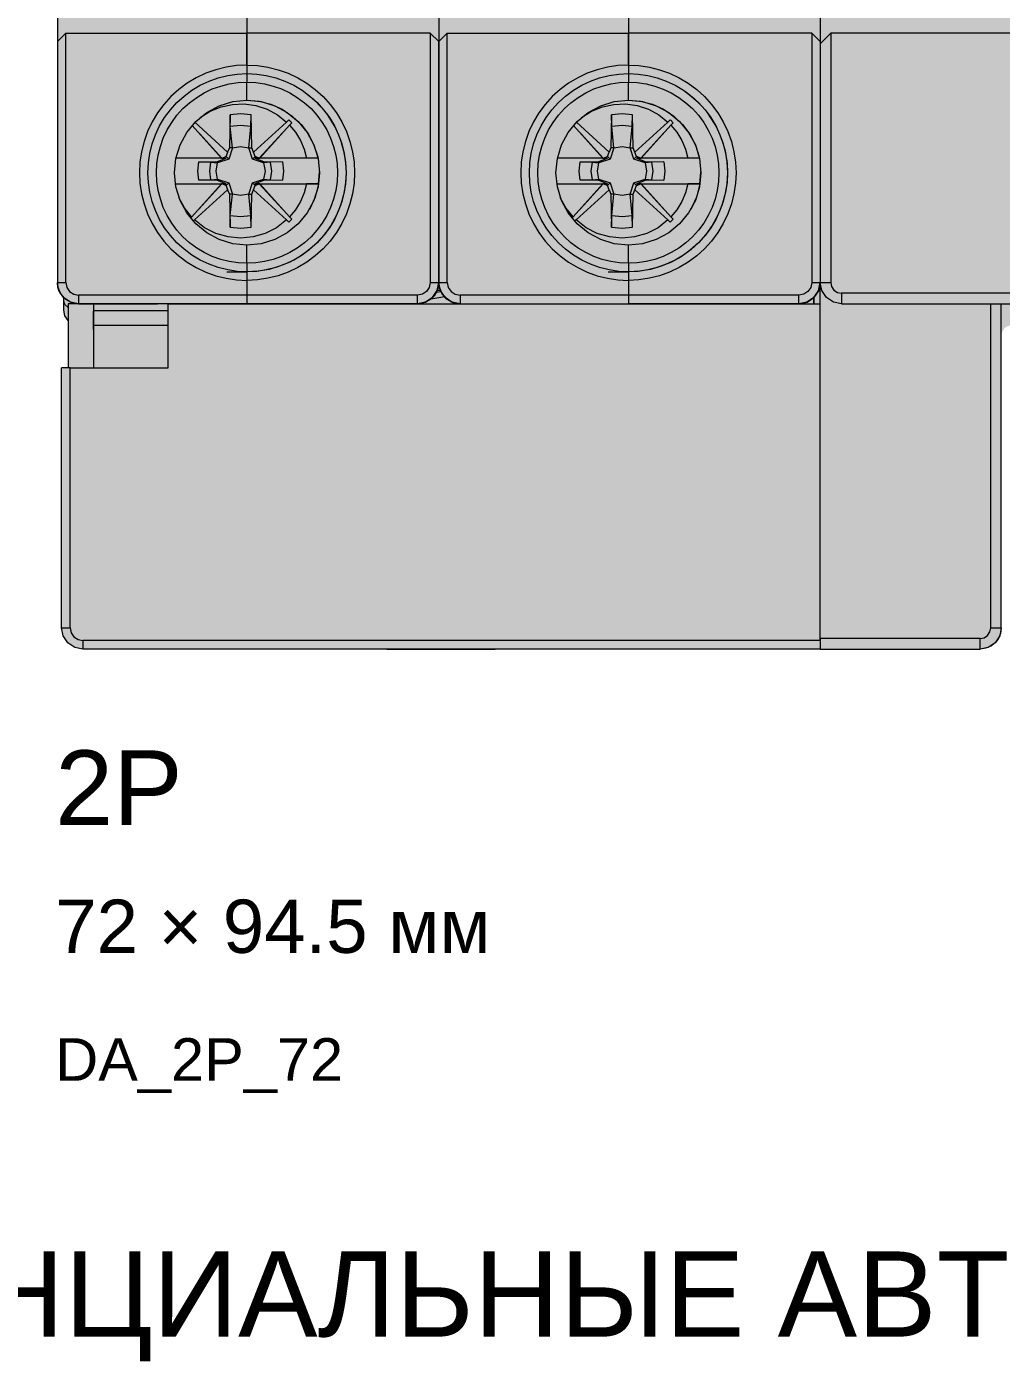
# Model space of a CAD drawing. Header units: millimetres. Extents: x 0 to 418, y -44 to 411.
# Drawn here: x 70.7 to 116.4, y 101.8 to 164.4 of the extents above; entities that cross this region are included whole.
import ezdxf
from ezdxf.enums import TextEntityAlignment as Align

# ---------------------------------------------------------------- set-up
doc = ezdxf.new("R2010")
doc.units = ezdxf.units.MM
for name, color, linetype, lineweight, true_color in [('BODY', 7, 'Continuous', 5, 0xf0f1eb), ('DETAILS', 7, 'Continuous', 5, 0x2f373d), ('MARKING', 7, 'Continuous', 5, 0x2f373d), ('TERMINALS', 7, 'Continuous', 5, 0xa4adb6)]:
    doc.layers.add(name, color=color, linetype=linetype, lineweight=lineweight, true_color=true_color)
doc.layers.add('PARAMETERS', color=7, linetype='Continuous', plot=False)
doc.styles.add('BLOCK_ARIAL', font='arial.ttf')

# ---------------------------------------------------------------- blocks, each defined once
blk = doc.blocks.new('DA_2P_72')
at = {"layer": 'BODY', "true_color": 0xf0f1eb}
blk.add_hatch(color=7, dxfattribs=at).paths.add_polyline_path([(0.4, 16.57), (0.4, 16.575), (0.4, 16.734), (0.39, 16.74), (0.342, 16.815), (0.28, 16.88), (0.273, 16.894), (0.25, 16.92), (0.211, 17.012), (0.191, 17.042), (0.175, 17.065), (0.166, 17.11), (0.158, 17.132), (0.144, 17.162), (0.12, 17.23), (0.163, 17.128), (0.16, 17.144), (0.1, 17.45), (0.1, 28.75), (0.1, 33.54), (0.1, 33.55), (0.1, 35.05), (0.1, 39.29), (0.1, 39.43), (0.1, 39.44), (0.1, 39.49), (0.1, 43.2), (0.1, 43.44), (0.1, 44.12), (0.1, 44.125), (0.1, 46.35), (0.1, 48.58), (0.1, 49.26), (0.1, 49.44), (0.1, 49.5), (0.1, 52.81), (0.1, 52.82), (0.1, 53.26), (0.1, 74.65), (0.1, 76.15), (0.1, 76.16), (0.1, 80.95), (0.1, 92.25), (0.175, 92.635), (0.285, 92.795), (0.39, 92.96), (0.4, 92.966), (0.4, 93.125), (0.4, 93.13), (0.4, 93.55), (0.4, 93.555), (0.4, 93.56), (0.41, 93.605), (0.455, 93.82), (0.605, 94.045), (0.608, 94.047), (0.61, 94.05), (0.83, 94.2), (1.1, 94.25), (9, 94.25), (17, 94.25), (17.27, 94.2), (17.49, 94.05), (17.492, 94.047), (17.495, 94.045), (17.53, 93.992), (17.65, 93.82), (17.7, 93.56), (17.7, 93.555), (17.7, 93.55), (17.7, 93.13), (17.7, 93.125), (17.7, 92.966), (17.71, 92.96), (17.815, 92.795), (17.925, 92.635), (18, 92.25), (18.075, 92.635), (18.185, 92.795), (18.29, 92.96), (18.3, 92.966), (18.3, 93.125), (18.3, 93.13), (18.3, 93.55), (18.3, 93.555), (18.3, 93.56), (18.31, 93.605), (18.355, 93.82), (18.505, 94.045), (18.508, 94.047), (18.51, 94.05), (18.73, 94.2), (19, 94.25), (26.9, 94.25), (34.9, 94.25), (35.17, 94.2), (35.39, 94.05), (35.392, 94.047), (35.395, 94.045), (35.43, 93.992), (35.55, 93.82), (35.6, 93.56), (35.6, 93.555), (35.6, 93.55), (35.6, 93.13), (35.6, 93.125), (35.6, 92.966), (35.61, 92.96), (35.715, 92.795), (35.825, 92.635), (35.9, 92.25), (35.975, 92.635), (36.085, 92.795), (36.19, 92.96), (36.2, 92.966), (36.2, 93.125), (36.2, 93.13), (36.2, 93.55), (36.2, 93.555), (36.2, 93.56), (36.21, 93.605), (36.255, 93.82), (36.405, 94.045), (36.408, 94.047), (36.41, 94.05), (36.63, 94.2), (36.9, 94.25), (47.3, 94.25), (63.9, 94.25), (70.9, 94.25), (71.155, 94.2), (71.375, 94.065), (71.482, 93.92), (71.53, 93.86), (71.6, 93.61), (71.6, 93.605), (71.6, 93.55), (71.6, 93.13), (71.6, 93.125), (71.6, 92.966), (71.61, 92.96), (71.742, 92.753), (71.784, 92.691), (71.825, 92.63), (71.829, 92.609), (71.845, 92.58), (71.9, 92.25), (71.9, 91.055), (71.9, 91.05), (71.9, 91), (71.9, 90.995), (71.9, 90.845), (71.9, 90.84), (71.9, 90.35), (71.9, 85.28), (71.9, 85.18), (71.9, 85.11), (71.9, 83.51), (71.9, 81.99), (71.9, 81.82), (71.9, 81.75), (71.9, 81.05), (71.9, 80.8), (71.9, 80.77), (71.9, 80.765), (71.9, 80.69), (71.9, 80.665), (71.9, 80.66), (71.9, 80.62), (71.9, 80.615), (71.9, 80.365), (71.9, 80.36), (71.9, 80.28), (71.9, 80.27), (71.9, 80.25), (71.9, 80.22), (71.9, 80.14), (71.9, 80.135), (71.9, 79.81), (71.9, 78.905), (71.9, 78.9), (71.9, 78.75), (71.9, 78.35), (71.9, 76.19), (71.9, 76.155), (71.9, 76.15), (71.9, 72.85), (71.9, 72.25), (71.9, 72.245), (71.9, 69.85), (71.9, 68.79), (71.9, 68.465), (71.9, 68.46), (71.9, 68.38), (71.9, 68.35), (71.9, 40.11), (71.9, 40.105), (71.9, 39.185), (71.9, 39.18), (71.9, 38.85), (71.9, 38.41), (71.9, 37.35), (71.9, 34.36), (71.9, 34.355), (71.9, 34.35), (71.9, 33.925), (71.9, 33.92), (71.9, 33.55), (71.9, 33.545), (71.9, 33.54), (71.9, 33.51), (71.9, 32.72), (71.9, 31.35), (71.9, 30.95), (71.9, 30.8), (71.9, 30.795), (71.9, 29.89), (71.9, 29.45), (71.9, 29.43), (71.9, 29.085), (71.9, 29.08), (71.9, 29.01), (71.9, 28.9), (71.9, 28.65), (71.9, 27.95), (71.9, 26.19), (71.9, 19.35), (71.9, 18.855), (71.9, 18.85), (71.9, 18.705), (71.9, 18.7), (71.9, 18.65), (71.9, 18.645), (71.9, 17.45), (71.9, 16.55), (71.9, 8.25), (71.86, 8.06), (71.755, 7.895), (71.59, 7.79), (71.4, 7.75), (70.4, 7.75), (70.22, 7.78), (70.06, 7.88), (70.053, 7.89), (70.045, 7.895), (70.019, 7.936), (69.95, 8.03), (69.945, 8.052), (69.94, 8.06), (69.9, 8.25), (69.9, 14.39), (69.745, 14.245), (69.56, 14.14), (69.36, 14.07), (69.15, 14.05), (59.65, 14.05), (59.265, 14.125), (59.105, 14.235), (58.94, 14.34), (58.835, 14.505), (58.725, 14.665), (58.65, 15.05), (58.65, 15.441), (58.42, 15.4), (58.18, 15.25), (58, 15.03), (57.91, 14.76), (57.9, 14.67), (57.9, 14.65), (57.9, 9.75), (57.9, 9.745), (57.9, 8.25), (57.87, 8.08), (57.861, 8.065), (57.86, 8.06), (57.755, 7.895), (57.618, 7.808), (57.59, 7.79), (57.4, 7.75), (56.9, 7.75), (56.72, 7.78), (56.56, 7.88), (56.553, 7.89), (56.545, 7.895), (56.519, 7.936), (56.45, 8.03), (56.445, 8.052), (56.44, 8.06), (56.4, 8.25), (56.4, 14.65), (56.4, 14.655), (56.4, 14.67), (56.39, 14.76), (56.3, 15.03), (56.12, 15.25), (55.88, 15.4), (55.6, 15.45), (50.4, 15.45), (44.9, 15.45), (44.71, 15.41), (44.63, 15.36), (44.55, 15.305), (44.495, 15.225), (44.44, 15.14), (44.4, 14.95), (44.4, 6.38), (44.4, 5.25), (44.4, 2.75), (44.4, 2.745), (44.4, 1.25), (44.37, 0.98), (44.329, 0.886), (44.325, 0.865), (44.311, 0.845), (44.27, 0.75), (44.141, 0.589), (44.11, 0.54), (44.037, 0.493), (43.903, 0.408), (43.78, 0.325), (43.4, 0.25), (35.9, 0.25), (20.64, 0.25), (15.56, 0.25), (15.555, 0.25), (1.3, 0.25), (0.915, 0.325), (0.755, 0.435), (0.59, 0.54), (0.485, 0.705), (0.375, 0.865), (0.3, 1.25), (0.3, 13.45), (0.6, 13.45), (0.6, 15.66), (0.45, 15.88), (0.4, 16.14), (0.4, 16.145), (0.4, 16.15)])
at = {"layer": 'TERMINALS', "true_color": 0xa4adb6}
for points in [[(9.371, 17.564), (9.248, 17.556), (9.124, 17.552), (9, 17.55), (8.876, 17.552), (8.752, 17.556), (8.628, 17.564), (8.505, 17.574), (8.382, 17.588), (8.259, 17.605), (8.136, 17.624), (8.015, 17.647), (7.893, 17.673), (7.773, 17.701), (7.653, 17.733), (7.534, 17.768), (7.416, 17.805), (7.298, 17.845), (7.182, 17.889), (7.067, 17.935), (6.953, 17.983), (6.841, 18.035), (6.729, 18.089), (6.619, 18.146), (6.511, 18.206), (6.404, 18.269), (6.298, 18.334), (6.194, 18.401), (6.092, 18.471), (5.991, 18.544), (5.893, 18.619), (5.796, 18.696), (5.701, 18.776), (5.608, 18.858), (5.518, 18.943), (5.429, 19.029), (5.342, 19.118), (5.258, 19.209), (5.176, 19.302), (5.096, 19.396), (5.019, 19.493), (4.944, 19.592), (4.871, 19.692), (4.801, 19.794), (4.733, 19.898), (4.668, 20.004), (4.606, 20.111), (4.546, 20.22), (4.489, 20.33), (4.435, 20.441), (4.383, 20.554), (4.334, 20.668), (4.288, 20.783), (4.245, 20.899), (4.205, 21.016), (4.167, 21.134), (4.133, 21.253), (4.101, 21.373), (4.072, 21.494), (4.047, 21.615), (4.024, 21.737), (4.004, 21.859), (3.988, 21.982), (3.974, 22.105), (3.963, 22.229), (3.956, 22.352), (3.951, 22.476), (3.95, 22.6), (3.951, 22.724), (3.956, 22.848), (3.963, 22.972), (3.974, 23.095), (3.988, 23.218), (4.004, 23.341), (4.024, 23.463), (4.047, 23.585), (4.072, 23.707), (4.101, 23.827), (4.133, 23.947), (4.167, 24.066), (4.205, 24.184), (4.245, 24.301), (4.288, 24.418), (4.334, 24.533), (4.383, 24.647), (4.435, 24.759), (4.489, 24.871), (4.546, 24.981), (4.606, 25.089), (4.668, 25.196), (4.733, 25.302), (4.801, 25.406), (4.871, 25.508), (4.944, 25.608), (5.019, 25.707), (5.096, 25.804), (5.176, 25.899), (5.258, 25.991), (5.342, 26.082), (5.429, 26.171), (5.518, 26.258), (5.608, 26.342), (5.701, 26.424), (5.796, 26.504), (5.893, 26.581), (5.991, 26.656), (6.092, 26.729), (6.194, 26.799), (6.298, 26.867), (6.404, 26.932), (6.511, 26.994), (6.619, 27.054), (6.729, 27.111), (6.841, 27.165), (6.953, 27.217), (7.067, 27.266), (7.182, 27.312), (7.298, 27.355), (7.416, 27.395), (7.534, 27.433), (7.653, 27.467), (7.773, 27.499), (7.893, 27.527), (7.893, 27.527), (7.893, 27.527), (8.015, 27.553), (8.136, 27.576), (8.259, 27.595), (8.382, 27.612), (8.505, 27.626), (8.628, 27.636), (8.752, 27.644), (8.876, 27.649), (9, 27.65), (9.124, 27.649), (9.248, 27.644), (9.371, 27.636), (9.495, 27.626), (9.618, 27.612), (9.741, 27.595), (9.863, 27.576), (9.985, 27.553), (10.106, 27.527), (10.227, 27.499), (10.347, 27.467), (10.466, 27.433), (10.584, 27.395), (10.701, 27.355), (10.817, 27.312), (10.932, 27.266), (11.046, 27.217), (11.159, 27.165), (11.27, 27.111), (11.38, 27.054), (11.489, 26.994), (11.596, 26.932), (11.702, 26.867), (11.805, 26.799), (11.908, 26.729), (12.008, 26.656), (12.107, 26.581), (12.203, 26.504), (12.298, 26.424), (12.391, 26.342), (12.482, 26.258), (12.571, 26.171), (12.657, 26.082), (12.742, 25.991), (12.824, 25.899), (12.903, 25.804), (12.981, 25.707), (13.056, 25.608), (13.129, 25.508), (13.199, 25.406), (13.266, 25.302), (13.331, 25.196), (13.394, 25.089), (13.453, 24.981), (13.511, 24.871), (13.565, 24.759), (13.617, 24.647), (13.665, 24.533), (13.711, 24.418), (13.755, 24.301), (13.795, 24.184), (13.832, 24.066), (13.867, 23.947), (13.898, 23.827), (13.927, 23.707), (13.953, 23.585), (13.975, 23.463), (13.995, 23.341), (14.012, 23.218), (14.025, 23.095), (14.036, 22.972), (14.044, 22.848), (14.048, 22.724), (14.05, 22.6), (14.048, 22.476), (14.044, 22.352), (14.036, 22.229), (14.025, 22.105), (14.012, 21.982), (13.995, 21.859), (13.975, 21.737), (13.953, 21.615), (13.927, 21.494), (13.898, 21.373), (13.867, 21.253), (13.832, 21.134), (13.795, 21.016), (13.755, 20.899), (13.711, 20.783), (13.665, 20.668), (13.617, 20.554), (13.565, 20.441), (13.511, 20.33), (13.453, 20.22), (13.394, 20.111), (13.331, 20.004), (13.266, 19.898), (13.199, 19.794), (13.129, 19.692), (13.056, 19.592), (12.981, 19.493), (12.903, 19.396), (12.824, 19.302), (12.742, 19.209), (12.657, 19.118), (12.571, 19.029), (12.482, 18.943), (12.391, 18.858), (12.298, 18.776), (12.203, 18.696), (12.107, 18.619), (12.008, 18.544), (11.908, 18.471), (11.805, 18.401), (11.702, 18.334), (11.596, 18.269), (11.489, 18.206), (11.38, 18.146), (11.27, 18.089), (11.159, 18.035), (11.046, 17.983), (10.932, 17.935), (10.817, 17.889), (10.701, 17.845), (10.584, 17.805), (10.466, 17.768), (10.347, 17.733), (10.227, 17.701), (10.106, 17.673), (9.985, 17.647), (9.863, 17.624), (9.863, 17.624), (9.863, 17.624), (9.741, 17.605), (9.618, 17.588), (9.495, 17.574)], [(28.946, 17.983), (28.832, 17.934), (28.717, 17.888), (28.601, 17.845), (28.484, 17.805), (28.366, 17.767), (28.247, 17.733), (28.127, 17.701), (28.006, 17.673), (27.885, 17.647), (27.763, 17.624), (27.641, 17.605), (27.518, 17.588), (27.395, 17.574), (27.271, 17.564), (27.148, 17.556), (27.024, 17.552), (26.9, 17.55), (26.776, 17.552), (26.652, 17.556), (26.528, 17.564), (26.405, 17.574), (26.282, 17.588), (26.159, 17.605), (26.036, 17.624), (25.915, 17.647), (25.793, 17.673), (25.673, 17.701), (25.553, 17.733), (25.434, 17.767), (25.316, 17.805), (25.198, 17.845), (25.082, 17.888), (24.967, 17.934), (24.853, 17.983), (24.741, 18.035), (24.629, 18.089), (24.519, 18.146), (24.411, 18.206), (24.304, 18.268), (24.198, 18.333), (24.094, 18.401), (23.992, 18.471), (23.891, 18.544), (23.793, 18.619), (23.696, 18.696), (23.601, 18.776), (23.508, 18.858), (23.418, 18.943), (23.329, 19.029), (23.242, 19.118), (23.158, 19.209), (23.076, 19.301), (22.996, 19.396), (22.919, 19.493), (22.844, 19.592), (22.771, 19.692), (22.701, 19.794), (22.633, 19.898), (22.568, 20.004), (22.506, 20.111), (22.446, 20.219), (22.389, 20.329), (22.335, 20.441), (22.283, 20.554), (22.234, 20.667), (22.188, 20.783), (22.145, 20.899), (22.105, 21.016), (22.067, 21.134), (22.033, 21.253), (22.001, 21.373), (21.972, 21.494), (21.947, 21.615), (21.924, 21.737), (21.904, 21.859), (21.888, 21.982), (21.874, 22.105), (21.863, 22.228), (21.856, 22.352), (21.851, 22.476), (21.85, 22.6), (21.851, 22.724), (21.856, 22.848), (21.863, 22.971), (21.874, 23.095), (21.888, 23.218), (21.904, 23.341), (21.924, 23.463), (21.947, 23.585), (21.972, 23.706), (22.001, 23.827), (22.033, 23.947), (22.067, 24.066), (22.105, 24.184), (22.145, 24.301), (22.188, 24.417), (22.234, 24.533), (22.283, 24.646), (22.335, 24.759), (22.389, 24.871), (22.446, 24.981), (22.506, 25.089), (22.568, 25.196), (22.633, 25.302), (22.701, 25.406), (22.771, 25.508), (22.844, 25.608), (22.919, 25.707), (22.996, 25.804), (23.076, 25.899), (23.158, 25.991), (23.242, 26.082), (23.329, 26.171), (23.418, 26.257), (23.418, 26.257), (23.418, 26.257), (23.508, 26.342), (23.601, 26.424), (23.696, 26.504), (23.793, 26.581), (23.891, 26.656), (23.992, 26.729), (24.094, 26.799), (24.198, 26.867), (24.304, 26.932), (24.411, 26.994), (24.519, 27.054), (24.629, 27.111), (24.741, 27.165), (24.853, 27.217), (24.967, 27.266), (25.082, 27.312), (25.198, 27.355), (25.316, 27.395), (25.434, 27.433), (25.553, 27.467), (25.673, 27.499), (25.793, 27.527), (25.915, 27.553), (26.036, 27.576), (26.159, 27.595), (26.282, 27.612), (26.405, 27.626), (26.528, 27.636), (26.652, 27.644), (26.776, 27.648), (26.9, 27.65), (27.024, 27.648), (27.148, 27.644), (27.271, 27.636), (27.395, 27.626), (27.518, 27.612), (27.641, 27.595), (27.763, 27.576), (27.885, 27.553), (28.006, 27.527), (28.127, 27.499), (28.247, 27.467), (28.366, 27.433), (28.484, 27.395), (28.601, 27.355), (28.717, 27.312), (28.832, 27.266), (28.946, 27.217), (29.059, 27.165), (29.17, 27.111), (29.28, 27.054), (29.389, 26.994), (29.496, 26.932), (29.602, 26.867), (29.705, 26.799), (29.808, 26.729), (29.908, 26.656), (30.007, 26.581), (30.103, 26.504), (30.198, 26.424), (30.291, 26.342), (30.382, 26.257), (30.471, 26.171), (30.557, 26.082), (30.642, 25.991), (30.724, 25.899), (30.803, 25.804), (30.881, 25.707), (30.956, 25.608), (31.029, 25.508), (31.099, 25.406), (31.166, 25.302), (31.231, 25.196), (31.294, 25.089), (31.353, 24.981), (31.411, 24.871), (31.465, 24.759), (31.517, 24.646), (31.565, 24.533), (31.611, 24.417), (31.655, 24.301), (31.695, 24.184), (31.732, 24.066), (31.767, 23.947), (31.798, 23.827), (31.827, 23.706), (31.853, 23.585), (31.875, 23.463), (31.895, 23.341), (31.912, 23.218), (31.925, 23.095), (31.936, 22.971), (31.944, 22.848), (31.948, 22.724), (31.95, 22.6), (31.948, 22.476), (31.944, 22.352), (31.936, 22.228), (31.925, 22.105), (31.912, 21.982), (31.895, 21.859), (31.875, 21.737), (31.853, 21.615), (31.827, 21.494), (31.798, 21.373), (31.767, 21.253), (31.732, 21.134), (31.695, 21.016), (31.655, 20.899), (31.611, 20.783), (31.565, 20.667), (31.517, 20.554), (31.465, 20.441), (31.411, 20.329), (31.353, 20.219), (31.294, 20.111), (31.231, 20.004), (31.166, 19.898), (31.099, 19.794), (31.029, 19.692), (30.956, 19.592), (30.881, 19.493), (30.803, 19.396), (30.724, 19.301), (30.642, 19.209), (30.557, 19.118), (30.471, 19.029), (30.382, 18.943), (30.291, 18.858), (30.198, 18.776), (30.103, 18.696), (30.007, 18.619), (29.908, 18.544), (29.808, 18.471), (29.705, 18.401), (29.602, 18.333), (29.496, 18.268), (29.389, 18.206), (29.28, 18.146), (29.17, 18.089), (29.059, 18.035), (29.059, 18.035), (29.059, 18.035)]]:
    blk.add_hatch(color=253, dxfattribs=at).paths.add_polyline_path(points)
at = {"layer": 'DETAILS', "color": 250, "linetype": 'ByBlock', "lineweight": 5, "true_color": 0x2f373d}
for p, q in [((0.1, 33.546), (0.1, 28.75)), ((18, 33.545), (18, 28.75)), ((18, 33.545), (18, 28.75)), ((35.9, 33.542), (35.9, 28.65)), ((9, 32.35), (9, 29.15)), ((9, 32.35), (9, 29.15)), ((26.9, 32.35), (26.9, 29.15)), ((26.9, 32.35), (26.9, 29.15)), ((0.1, 28.75), (0.5, 29.15)), ((0.5, 29.15), (9, 29.15)), ((0.5, 17.45), (0.5, 29.15)), ((9, 29.15), (9, 27.65)), ((9, 27.65), (9, 29.15)), ((17.6, 29.15), (9, 29.15)), ((17.6, 29.15), (18, 28.75)), ((17.6, 29.15), (17.6, 17.45)), ((18, 28.75), (18.4, 29.15)), ((18.4, 29.15), (26.9, 29.15)), ((18.4, 17.45), (18.4, 29.15)), ((26.9, 29.15), (26.9, 27.65)), ((26.9, 27.65), (26.9, 29.15)), ((35.5, 29.15), (26.9, 29.15)), ((35.5, 29.15), (35.9, 28.75)), ((35.5, 29.15), (35.5, 17.45)), ((36.4, 29.15), (35.9, 28.65)), ((50.4, 29.15), (36.4, 29.15)), ((36.4, 29.15), (36.4, 17.45)), ((0.1, 28.75), (0.1, 17.45)), ((18, 17.45), (18, 28.75)), ((18, 28.75), (18, 17.45)), ((35.9, 28.65), (35.9, 17.45)), ((9, 27.25), (9, 26.85)), ((9, 27.25), (9, 26.85)), ((26.9, 27.25), (26.9, 26.85)), ((26.9, 27.25), (26.9, 26.85)), ((9, 26), (9, 26.85)), ((9, 26), (9, 26.85)), ((26.9, 26), (26.9, 26.85)), ((26.9, 26), (26.9, 26.85)), ((8.207, 25.312), (8.18, 23.766)), ((9.22, 23.766), (9.193, 25.312)), ((26.107, 25.312), (26.08, 23.766)), ((27.12, 23.766), (27.093, 25.312)), ((6.423, 24.818), (7.801, 23.285)), ((8.092, 23.57), (6.557, 24.965)), ((10.857, 24.975), (9.308, 23.57)), ((10.668, 24.473), (9.577, 23.279)), ((9.598, 23.285), (10.995, 24.837)), ((24.323, 24.818), (25.701, 23.284)), ((25.992, 23.57), (24.457, 24.964)), ((28.757, 24.975), (27.208, 23.57)), ((28.568, 24.473), (27.477, 23.279)), ((27.498, 23.284), (28.895, 24.837)), ((6.783, 24.417), (7.82, 23.279)), ((24.683, 24.417), (25.72, 23.278)), ((7.801, 23.285), (5.669, 23.28)), ((7.819, 23.28), (5.669, 23.28)), ((7.618, 23.124), (8.025, 23.28)), ((7.801, 23.285), (7.815, 23.28)), ((7.82, 23.279), (8.017, 23.363)), ((7.954, 23.28), (7.888, 23.28)), ((8.017, 23.363), (8.102, 23.562)), ((8.146, 23.234), (8.017, 23.363)), ((8.18, 23.766), (8.092, 23.57)), ((8.312, 23.761), (8.18, 23.766)), ((9.088, 23.761), (9.22, 23.766)), ((9.308, 23.57), (9.22, 23.766)), ((9.253, 23.234), (9.383, 23.363)), ((9.383, 23.363), (9.298, 23.562)), ((9.429, 23.28), (9.375, 23.28)), ((9.375, 23.28), (9.781, 23.124)), ((9.577, 23.279), (9.383, 23.363)), ((9.526, 23.28), (9.478, 23.28)), ((12.331, 23.28), (9.578, 23.28)), ((9.585, 23.28), (9.598, 23.285)), ((11.792, 23.28), (9.598, 23.285)), ((25.701, 23.284), (23.569, 23.28)), ((25.719, 23.28), (23.569, 23.28)), ((25.518, 23.124), (25.925, 23.28)), ((25.701, 23.284), (25.715, 23.28)), ((25.72, 23.278), (25.917, 23.363)), ((25.854, 23.28), (25.788, 23.28)), ((25.917, 23.363), (26.002, 23.562)), ((26.046, 23.233), (25.917, 23.363)), ((26.08, 23.766), (25.992, 23.57)), ((26.212, 23.76), (26.08, 23.766)), ((26.988, 23.76), (27.12, 23.766)), ((27.208, 23.57), (27.12, 23.766)), ((27.153, 23.233), (27.283, 23.363)), ((27.283, 23.363), (27.198, 23.562)), ((27.329, 23.28), (27.275, 23.28)), ((27.275, 23.28), (27.681, 23.124)), ((27.477, 23.279), (27.283, 23.363)), ((27.426, 23.28), (27.378, 23.28)), ((30.231, 23.28), (27.478, 23.28)), ((27.485, 23.28), (27.498, 23.284)), ((29.692, 23.28), (27.498, 23.284)), ((6.738, 23.105), (7.618, 23.124)), ((7.619, 23.068), (7.618, 23.124)), ((9.781, 23.124), (9.78, 23.068)), ((9.781, 23.124), (10.661, 23.105)), ((24.638, 23.105), (25.518, 23.124)), ((25.519, 23.068), (25.518, 23.124)), ((27.681, 23.124), (27.68, 23.068)), ((27.681, 23.124), (28.561, 23.104)), ((5.64, 22.08), (7.801, 22.076)), ((5.64, 22.08), (7.821, 22.08)), ((7.801, 22.076), (6.404, 20.523)), ((7.822, 22.081), (6.732, 20.887)), ((7.618, 22.236), (6.738, 22.256)), ((7.619, 22.292), (7.618, 22.236)), ((8.025, 22.08), (7.618, 22.236)), ((7.815, 22.08), (7.801, 22.076)), ((8.017, 21.997), (7.822, 22.081)), ((7.874, 22.08), (7.921, 22.08)), ((7.972, 22.08), (8.025, 22.08)), ((8.146, 22.127), (8.017, 21.997)), ((8.102, 21.798), (8.017, 21.997)), ((9.253, 22.127), (9.383, 21.997)), ((9.298, 21.798), (9.383, 21.997)), ((9.781, 22.236), (9.375, 22.08)), ((9.375, 22.08), (9.427, 22.08)), ((9.383, 21.997), (9.577, 22.081)), ((9.478, 22.08), (9.526, 22.08)), ((9.577, 22.081), (10.668, 20.887)), ((9.578, 22.08), (11.791, 22.08)), ((9.598, 22.076), (9.585, 22.08)), ((9.598, 22.076), (11.792, 22.08)), ((10.995, 20.523), (9.598, 22.076)), ((9.78, 22.292), (9.781, 22.236)), ((10.661, 22.256), (9.781, 22.236)), ((11.792, 22.08), (12.351, 22.08)), ((23.54, 22.08), (25.701, 22.076)), ((23.54, 22.08), (25.721, 22.08)), ((25.701, 22.076), (24.304, 20.523)), ((25.722, 22.081), (24.632, 20.887)), ((25.518, 22.236), (24.638, 22.256)), ((25.519, 22.292), (25.518, 22.236)), ((25.925, 22.08), (25.518, 22.236)), ((25.715, 22.08), (25.701, 22.076)), ((25.917, 21.997), (25.722, 22.081)), ((25.774, 22.08), (25.821, 22.08)), ((25.872, 22.08), (25.925, 22.08)), ((26.046, 22.127), (25.917, 21.997)), ((26.002, 21.798), (25.917, 21.997)), ((27.153, 22.127), (27.283, 21.997)), ((27.198, 21.798), (27.283, 21.997)), ((27.681, 22.236), (27.275, 22.08)), ((27.275, 22.08), (27.327, 22.08)), ((27.283, 21.997), (27.477, 22.081)), ((27.378, 22.08), (27.426, 22.08)), ((27.477, 22.081), (28.568, 20.887)), ((27.478, 22.08), (29.691, 22.08)), ((27.498, 22.076), (27.485, 22.08)), ((27.498, 22.076), (29.692, 22.08)), ((28.895, 20.523), (27.498, 22.076)), ((27.68, 22.292), (27.681, 22.236)), ((28.561, 22.255), (27.681, 22.236)), ((29.692, 22.08), (30.251, 22.08)), ((4.459, 21.6), (4.459, 21.6)), ((6.543, 20.384), (8.092, 21.79)), ((8.092, 21.79), (8.18, 21.594)), ((8.312, 21.6), (8.18, 21.594)), ((8.18, 21.594), (8.207, 20.048)), ((9.088, 21.6), (9.22, 21.594)), ((9.193, 20.048), (9.22, 21.594)), ((9.22, 21.594), (9.308, 21.79)), ((9.308, 21.79), (10.857, 20.384)), ((22.359, 21.6), (22.359, 21.6)), ((24.443, 20.384), (25.992, 21.79)), ((25.992, 21.79), (26.08, 21.594)), ((26.212, 21.6), (26.08, 21.594)), ((26.08, 21.594), (26.107, 20.048)), ((26.988, 21.6), (27.12, 21.594)), ((27.093, 20.048), (27.12, 21.594)), ((27.12, 21.594), (27.208, 21.79)), ((27.208, 21.79), (28.757, 20.384)), ((9, 18.35), (9, 19.2)), ((9, 19.2), (9, 19.2)), ((9, 18.35), (9, 19.2)), ((26.9, 18.35), (26.9, 19.2)), ((26.9, 19.2), (26.9, 19.2)), ((26.9, 18.35), (26.9, 19.2)), ((7.23, 18.3), (7.23, 18.3)), ((7.23, 18.3), (7.23, 18.3)), ((9, 18.35), (9, 17.95)), ((9, 18.35), (9, 17.95)), ((25.13, 18.3), (25.13, 18.3)), ((25.13, 18.3), (25.13, 18.3)), ((26.9, 18.35), (26.9, 17.95)), ((26.9, 18.35), (26.9, 17.95)), ((8.048, 17.95), (9, 17.95)), ((9, 17.55), (9, 16.85)), ((9, 17.55), (9, 16.85)), ((25.948, 17.95), (26.9, 17.95)), ((26.9, 17.55), (26.9, 16.85)), ((26.9, 17.55), (26.9, 16.85)), ((0.1, 17.45), (0.5, 17.45)), ((17.6, 17.45), (18, 17.45)), ((18, 17.45), (18.4, 17.45)), ((35.5, 17.45), (35.9, 17.45)), ((35.9, 17.45), (36.4, 17.45)), ((35.9, 0.75), (35.9, 17.445)), ((50.4, 16.95), (36.9, 16.95)), ((36.9, 16.95), (36.9, 16.45)), ((0.6, 16.45), (0.6, 13.45)), ((1.8, 16.45), (0.6, 16.45)), ((9, 16.85), (1.1, 16.85)), ((1.1, 16.85), (1.1, 16.45)), ((9, 16.45), (1.1, 16.45)), ((1.1, 16.45), (3.6, 16.45)), ((3.6, 16.45), (1.1, 16.45)), ((1.1, 16.45), (3.6, 16.45)), ((3.6, 16.45), (1.1, 16.45)), ((3.6, 16.45), (1.1, 16.45)), ((1.8, 16.45), (1.8, 13.45)), ((5.3, 16.45), (1.8, 16.45)), ((4.5, 16.45), (4.5, 16.45)), ((5.3, 16.45), (35.9, 16.45)), ((5.3, 13.45), (5.3, 16.45)), ((9, 16.85), (9, 16.45)), ((17, 16.85), (9, 16.85)), ((9, 16.85), (9, 16.45)), ((17, 16.45), (9, 16.45)), ((17, 16.45), (17, 16.85)), ((17.15, 16.461), (17.15, 16.45)), ((26.9, 16.85), (19, 16.85)), ((19, 16.85), (19, 16.45)), ((19, 16.45), (26.9, 16.45)), ((26.9, 16.85), (26.9, 16.45)), ((34.9, 16.85), (26.9, 16.85)), ((26.9, 16.85), (26.9, 16.45)), ((34.9, 16.45), (26.9, 16.45)), ((34.9, 16.45), (34.9, 16.85)), ((35.9, 0.65), (35.9, 16.45)), ((36.9, 16.45), (50.4, 16.45)), ((43.9, 1.25), (43.9, 16.45)), ((44.4, 1.25), (44.4, 16.45)), ((1.8, 16.142), (5.3, 16.142)), ((1.8, 15.45), (1.8, 13.45)), ((1.8, 15.45), (5.3, 15.45)), ((0.7, 13.45), (0.3, 13.45)), ((0.3, 1.25), (0.3, 13.45)), ((0.7, 13.45), (5.3, 13.45)), ((0.7, 1.25), (0.7, 13.45)), ((0.3, 1.25), (0.7, 1.25)), ((35.9, 0.65), (1.3, 0.65)), ((1.3, 0.65), (1.3, 0.25)), ((35.9, 0.75), (35.9, 0.25)), ((43.4, 0.75), (35.9, 0.75)), ((35.9, 0.65), (35.9, 0.25)), ((43.4, 0.25), (43.4, 0.75)), ((43.9, 1.25), (44.4, 1.25)), ((44.4, 1.25), (44.4, 1.25)), ((44.4, 1.25), (44.4, 1.25)), ((35.9, 0.25), (1.3, 0.25)), ((35.9, 0.25), (35.9, 0.25)), ((35.9, 0.25), (35.9, 0.25)), ((35.9, 0.25), (43.4, 0.25)), ((35.9, 0.25), (43.4, 0.25))]:
    blk.add_line(p, q, dxfattribs=at)
for points in [[(9, 27.65), (8.505, 27.626), (8.015, 27.553), (7.534, 27.433), (7.067, 27.266), (6.619, 27.054), (6.194, 26.799), (5.796, 26.504), (5.429, 26.171), (5.096, 25.804), (4.801, 25.406), (4.546, 24.981), (4.334, 24.533), (4.167, 24.066), (4.047, 23.585), (3.974, 23.095), (3.95, 22.6), (3.974, 22.105), (4.047, 21.615), (4.167, 21.134), (4.334, 20.668), (4.546, 20.22), (4.801, 19.795), (5.096, 19.396), (5.429, 19.029), (5.796, 18.696), (6.194, 18.401), (6.619, 18.146), (7.067, 17.935), (7.534, 17.768), (8.015, 17.647), (8.505, 17.574), (9, 17.55)], [(9, 27.65), (9, 27.367), (9, 27.281), (9, 27.25)], [(9, 27.65), (9, 27.367), (9, 27.281), (9, 27.25)], [(9, 27.65), (9.495, 27.626), (9.985, 27.553), (10.466, 27.433), (10.932, 27.266), (11.38, 27.054), (11.805, 26.799), (12.203, 26.504), (12.571, 26.171), (12.904, 25.804), (13.199, 25.406), (13.453, 24.981), (13.665, 24.533), (13.832, 24.066), (13.953, 23.585), (14.025, 23.095), (14.05, 22.6), (14.025, 22.105), (13.953, 21.615), (13.832, 21.134), (13.665, 20.668), (13.453, 20.22), (13.199, 19.794), (12.903, 19.396), (12.571, 19.029), (12.203, 18.696), (11.805, 18.401), (11.38, 18.146), (10.932, 17.935), (10.466, 17.768), (9.985, 17.647), (9.495, 17.574), (9, 17.55)], [(26.9, 27.65), (26.405, 27.626), (25.915, 27.553), (25.434, 27.433), (24.967, 27.266), (24.519, 27.054), (24.094, 26.799), (23.696, 26.504), (23.329, 26.171), (22.996, 25.804), (22.701, 25.406), (22.446, 24.981), (22.234, 24.533), (22.067, 24.066), (21.947, 23.585), (21.874, 23.095), (21.85, 22.6), (21.874, 22.105), (21.947, 21.615), (22.067, 21.134), (22.234, 20.667), (22.446, 20.219), (22.701, 19.794), (22.996, 19.396), (23.329, 19.029), (23.696, 18.696), (24.094, 18.401), (24.519, 18.146), (24.967, 17.934), (25.434, 17.767), (25.915, 17.647), (26.405, 17.574), (26.9, 17.55)], [(26.9, 27.65), (26.9, 27.367), (26.9, 27.28), (26.9, 27.25)], [(26.9, 27.65), (26.9, 27.367), (26.9, 27.28), (26.9, 27.25)], [(26.9, 27.65), (27.395, 27.626), (27.885, 27.553), (28.366, 27.433), (28.832, 27.266), (29.28, 27.054), (29.705, 26.799), (30.103, 26.504), (30.471, 26.171), (30.804, 25.804), (31.099, 25.406), (31.353, 24.981), (31.565, 24.533), (31.732, 24.066), (31.853, 23.585), (31.925, 23.095), (31.95, 22.6), (31.925, 22.105), (31.853, 21.615), (31.732, 21.134), (31.565, 20.667), (31.353, 20.219), (31.099, 19.794), (30.803, 19.396), (30.471, 19.029), (30.103, 18.696), (29.705, 18.401), (29.28, 18.146), (28.832, 17.934), (28.366, 17.767), (27.885, 17.647), (27.395, 17.574), (26.9, 17.55)], [(9, 17.95), (8.544, 17.973), (8.093, 18.04), (7.65, 18.15), (7.22, 18.304), (6.808, 18.499), (6.416, 18.734), (6.05, 19.006), (5.712, 19.312), (5.405, 19.65), (5.133, 20.017), (4.899, 20.408), (4.704, 20.821), (4.55, 21.25), (4.439, 21.693), (4.372, 22.144), (4.35, 22.6), (4.372, 23.056), (4.439, 23.507), (4.55, 23.95), (4.704, 24.38), (4.899, 24.792), (5.133, 25.184), (5.405, 25.55), (5.712, 25.888), (6.05, 26.195), (6.416, 26.467), (6.808, 26.701), (7.22, 26.896), (7.65, 27.05), (8.093, 27.161), (8.544, 27.228), (9, 27.25)], [(9, 27.25), (9.456, 27.228), (9.907, 27.161), (10.35, 27.05), (10.779, 26.896), (11.192, 26.701), (11.583, 26.466), (11.95, 26.195), (12.288, 25.888), (12.594, 25.55), (12.866, 25.183), (13.101, 24.792), (13.296, 24.38), (13.45, 23.95), (13.56, 23.507), (13.627, 23.056), (13.65, 22.6), (13.627, 22.144), (13.56, 21.693), (13.45, 21.25), (13.296, 20.821), (13.101, 20.408), (12.866, 20.017), (12.594, 19.65), (12.288, 19.312), (11.95, 19.006), (11.583, 18.734), (11.192, 18.499), (10.779, 18.304), (10.35, 18.15), (9.907, 18.039), (9.456, 17.973), (9, 17.95)], [(26.9, 17.95), (26.444, 17.972), (25.993, 18.039), (25.55, 18.15), (25.12, 18.304), (24.708, 18.499), (24.316, 18.734), (23.95, 19.006), (23.612, 19.312), (23.305, 19.65), (23.033, 20.017), (22.799, 20.408), (22.604, 20.821), (22.45, 21.25), (22.339, 21.693), (22.272, 22.144), (22.25, 22.6), (22.272, 23.056), (22.339, 23.507), (22.45, 23.95), (22.604, 24.38), (22.799, 24.792), (23.033, 25.184), (23.305, 25.55), (23.612, 25.888), (23.95, 26.195), (24.316, 26.466), (24.708, 26.701), (25.12, 26.896), (25.55, 27.05), (25.993, 27.161), (26.444, 27.228), (26.9, 27.25)], [(26.9, 27.25), (27.356, 27.228), (27.807, 27.161), (28.25, 27.05), (28.679, 26.896), (29.092, 26.701), (29.483, 26.466), (29.85, 26.194), (30.188, 25.888), (30.494, 25.55), (30.766, 25.183), (31.001, 24.792), (31.196, 24.379), (31.35, 23.95), (31.46, 23.507), (31.527, 23.056), (31.55, 22.6), (31.527, 22.144), (31.46, 21.693), (31.35, 21.25), (31.196, 20.82), (31.001, 20.408), (30.766, 20.017), (30.494, 19.65), (30.188, 19.312), (29.85, 19.005), (29.483, 18.734), (29.092, 18.499), (28.679, 18.304), (28.25, 18.15), (27.807, 18.039), (27.356, 17.972), (26.9, 17.95)], [(9, 18.35), (8.583, 18.371), (8.171, 18.432), (7.766, 18.533), (7.373, 18.674), (6.996, 18.852), (6.639, 19.067), (6.304, 19.315), (5.995, 19.595), (5.715, 19.904), (5.466, 20.239), (5.252, 20.597), (5.073, 20.974), (4.933, 21.367), (4.832, 21.771), (4.77, 22.184), (4.75, 22.6), (4.77, 23.017), (4.832, 23.429), (4.933, 23.834), (5.073, 24.227), (5.252, 24.604), (5.466, 24.961), (5.715, 25.296), (5.995, 25.605), (6.304, 25.885), (6.639, 26.134), (6.996, 26.348), (7.373, 26.527), (7.766, 26.667), (8.171, 26.769), (8.583, 26.83), (9, 26.85)], [(9, 26.85), (9.416, 26.83), (9.829, 26.768), (10.234, 26.667), (10.626, 26.527), (11.003, 26.348), (11.361, 26.134), (11.696, 25.885), (12.005, 25.605), (12.285, 25.296), (12.534, 24.961), (12.748, 24.604), (12.926, 24.226), (13.067, 23.834), (13.168, 23.429), (13.229, 23.017), (13.25, 22.6), (13.229, 22.184), (13.168, 21.771), (13.067, 21.366), (12.926, 20.974), (12.748, 20.597), (12.534, 20.239), (12.285, 19.904), (12.005, 19.595), (11.696, 19.315), (11.361, 19.066), (11.003, 18.852), (10.626, 18.674), (10.233, 18.533), (9.829, 18.432), (9.416, 18.371), (9, 18.35)], [(11.723, 26.369), (12.137, 26.032), (12.51, 25.649)], [(26.9, 18.35), (26.483, 18.371), (26.071, 18.432), (25.666, 18.533), (25.273, 18.674), (24.896, 18.852), (24.539, 19.066), (24.204, 19.315), (23.895, 19.595), (23.615, 19.904), (23.366, 20.239), (23.152, 20.597), (22.973, 20.974), (22.833, 21.366), (22.732, 21.771), (22.67, 22.184), (22.65, 22.6), (22.67, 23.017), (22.732, 23.429), (22.833, 23.834), (22.973, 24.226), (23.152, 24.604), (23.366, 24.961), (23.615, 25.296), (23.895, 25.605), (24.204, 25.885), (24.539, 26.134), (24.896, 26.348), (25.273, 26.527), (25.666, 26.667), (26.071, 26.768), (26.483, 26.83), (26.9, 26.85)], [(26.9, 26.85), (27.316, 26.83), (27.729, 26.768), (28.134, 26.667), (28.526, 26.526), (28.903, 26.348), (29.261, 26.134), (29.596, 25.885), (29.905, 25.605), (30.185, 25.296), (30.434, 24.961), (30.648, 24.603), (30.826, 24.226), (30.967, 23.834), (31.068, 23.429), (31.129, 23.017), (31.15, 22.6), (31.129, 22.183), (31.068, 21.771), (30.967, 21.366), (30.826, 20.974), (30.648, 20.597), (30.434, 20.239), (30.185, 19.904), (29.905, 19.595), (29.596, 19.315), (29.261, 19.066), (28.903, 18.852), (28.526, 18.673), (28.133, 18.533), (27.729, 18.432), (27.316, 18.37), (26.9, 18.35)], [(29.574, 26.404), (29.991, 26.074), (30.368, 25.698)], [(9, 19.2), (8.336, 19.266), (7.699, 19.459), (7.111, 19.773), (6.596, 20.196), (6.173, 20.711), (5.859, 21.299), (5.665, 21.937), (5.6, 22.6), (5.665, 23.264), (5.859, 23.901), (6.173, 24.489), (6.596, 25.004), (7.111, 25.427), (7.699, 25.741), (8.337, 25.935), (9, 26)], [(9, 19.2), (8.336, 19.266), (7.699, 19.459), (7.111, 19.773), (6.596, 20.196), (6.173, 20.711), (5.859, 21.299), (5.665, 21.937), (5.6, 22.6), (5.665, 23.264), (5.859, 23.901), (6.173, 24.489), (6.596, 25.004), (7.111, 25.427), (7.699, 25.741), (8.337, 25.935), (9, 26)], [(6.802, 25.194), (7.269, 25.486), (7.78, 25.693), (8.319, 25.807), (8.869, 25.826), (9.415, 25.748), (9.939, 25.576), (10.424, 25.316), (10.857, 24.975)], [(9, 26), (9.663, 25.935), (10.301, 25.741), (10.889, 25.427), (11.404, 25.004), (11.827, 24.489), (12.141, 23.901), (12.334, 23.263), (12.4, 22.6), (12.334, 21.937), (12.141, 21.299), (11.827, 20.711), (11.404, 20.196), (10.889, 19.773), (10.301, 19.459), (9.663, 19.265), (9, 19.2)], [(9, 26), (9.571, 25.952), (10.125, 25.808), (10.648, 25.574), (11.124, 25.255), (11.539, 24.861), (11.883, 24.402), (12.144, 23.893), (12.317, 23.346)], [(26.9, 19.2), (26.236, 19.265), (25.599, 19.459), (25.011, 19.773), (24.496, 20.196), (24.073, 20.711), (23.759, 21.299), (23.565, 21.937), (23.5, 22.6), (23.565, 23.263), (23.759, 23.901), (24.073, 24.489), (24.496, 25.004), (25.011, 25.427), (25.599, 25.741), (26.237, 25.935), (26.9, 26)], [(26.9, 19.2), (26.236, 19.265), (25.599, 19.459), (25.011, 19.773), (24.496, 20.196), (24.073, 20.711), (23.759, 21.299), (23.565, 21.937), (23.5, 22.6), (23.565, 23.263), (23.759, 23.901), (24.073, 24.489), (24.496, 25.004), (25.011, 25.427), (25.599, 25.741), (26.237, 25.935), (26.9, 26)], [(24.702, 25.194), (25.169, 25.486), (25.68, 25.693), (26.219, 25.807), (26.769, 25.825), (27.315, 25.748), (27.839, 25.576), (28.324, 25.316), (28.757, 24.975)], [(26.9, 26), (27.563, 25.935), (28.201, 25.741), (28.789, 25.427), (29.304, 25.004), (29.727, 24.489), (30.041, 23.901), (30.234, 23.263), (30.3, 22.6), (30.234, 21.937), (30.041, 21.299), (29.727, 20.711), (29.304, 20.196), (28.789, 19.773), (28.201, 19.459), (27.563, 19.265), (26.9, 19.2)], [(26.9, 26), (27.471, 25.952), (28.025, 25.808), (28.548, 25.574), (29.024, 25.255), (29.439, 24.861), (29.783, 24.402), (30.044, 23.893), (30.217, 23.346)], [(9.193, 25.312), (8.7, 25.358), (8.207, 25.312)], [(8.216, 24.761), (8.207, 25.312)], [(9.183, 24.761), (9.193, 25.312)], [(10.966, 25.079), (10.857, 24.975)], [(11.099, 24.946), (10.967, 25.078)], [(12.745, 25.356), (13.142, 24.714)], [(27.093, 25.312), (26.6, 25.358), (26.107, 25.312)], [(26.116, 24.761), (26.107, 25.312)], [(27.083, 24.761), (27.093, 25.312)], [(28.866, 25.079), (28.757, 24.975)], [(28.999, 24.945), (28.867, 25.078)], [(30.616, 25.394), (31.03, 24.735)], [(9.183, 24.761), (8.7, 24.817), (8.216, 24.761)], [(8.312, 23.761), (8.216, 24.761)], [(9.088, 23.761), (9.183, 24.761)], [(10.995, 24.837), (11.099, 24.946)], [(10.995, 24.837), (11.275, 24.494), (11.504, 24.115), (11.677, 23.708), (11.792, 23.28)], [(27.083, 24.761), (26.6, 24.817), (26.116, 24.761)], [(26.212, 23.76), (26.116, 24.761)], [(26.988, 23.76), (27.083, 24.761)], [(28.895, 24.837), (28.999, 24.945)], [(28.895, 24.837), (29.175, 24.494), (29.404, 24.115), (29.577, 23.708), (29.692, 23.28)], [(8.312, 23.761), (8.7, 23.831), (9.088, 23.761)], [(13.386, 24.143), (13.536, 23.621)], [(13.408, 24.08), (13.536, 23.621)], [(26.212, 23.76), (26.6, 23.83), (26.988, 23.76)], [(31.286, 24.143), (31.436, 23.621)], [(31.304, 24.09), (31.436, 23.621)], [(8.146, 23.234), (7.619, 23.068)], [(7.815, 23.28), (7.801, 23.285)], [(7.82, 23.279), (8.025, 23.28)], [(8.102, 23.562), (8.092, 23.57)], [(8.312, 23.761), (8.146, 23.234)], [(13.536, 23.621), (13.622, 23.107), (13.65, 22.587), (13.619, 22.068), (13.531, 21.555), (13.386, 21.055), (13.185, 20.574), (12.933, 20.119), (12.631, 19.695), (12.283, 19.308), (11.895, 18.961), (11.47, 18.66), (11.014, 18.409), (10.533, 18.21), (10.033, 18.066), (9.519, 17.979), (9, 17.95)], [(9.253, 23.234), (9.088, 23.761)], [(9.78, 23.068), (9.253, 23.234)], [(9.298, 23.562), (9.308, 23.57)], [(9.375, 23.28), (9.577, 23.279)], [(9.598, 23.285), (9.585, 23.28)], [(12.331, 23.28), (11.792, 23.28)], [(26.046, 23.233), (25.519, 23.068)], [(25.715, 23.28), (25.701, 23.284)], [(25.72, 23.278), (25.925, 23.28)], [(26.002, 23.562), (25.992, 23.57)], [(26.212, 23.76), (26.046, 23.233)], [(31.436, 23.621), (31.522, 23.107), (31.55, 22.587), (31.519, 22.068), (31.431, 21.555), (31.286, 21.055), (31.085, 20.574), (30.833, 20.119), (30.531, 19.695), (30.183, 19.307), (29.795, 18.961), (29.37, 18.66), (28.914, 18.409), (28.433, 18.21), (27.933, 18.066), (27.419, 17.979), (26.9, 17.95)], [(27.153, 23.233), (26.988, 23.76)], [(27.68, 23.068), (27.153, 23.233)], [(27.198, 23.562), (27.208, 23.57)], [(27.275, 23.28), (27.477, 23.279)], [(27.498, 23.284), (27.485, 23.28)], [(30.231, 23.28), (29.692, 23.28)], [(6.738, 22.256), (6.693, 22.68), (6.738, 23.105)], [(6.738, 23.105), (7.294, 23.097)], [(7.294, 23.097), (7.234, 22.68), (7.294, 22.263)], [(7.294, 23.097), (7.619, 23.068)], [(7.619, 22.292), (7.549, 22.68), (7.619, 23.068)], [(10.105, 23.097), (9.78, 23.068)], [(9.78, 23.068), (9.85, 22.68), (9.78, 22.292)], [(10.661, 23.105), (10.105, 23.097)], [(10.105, 22.263), (10.166, 22.68), (10.105, 23.097)], [(10.661, 23.105), (10.707, 22.68), (10.661, 22.256)], [(12.351, 22.08), (12.4, 22.639)], [(24.638, 22.256), (24.593, 22.68), (24.638, 23.105)], [(24.638, 23.105), (25.194, 23.097)], [(25.194, 23.097), (25.134, 22.68), (25.194, 22.263)], [(25.194, 23.097), (25.519, 23.068)], [(25.519, 22.292), (25.449, 22.68), (25.519, 23.068)], [(28.005, 23.097), (27.68, 23.068)], [(27.68, 23.068), (27.75, 22.68), (27.68, 22.292)], [(28.561, 23.104), (28.005, 23.097)], [(28.005, 22.263), (28.066, 22.68), (28.005, 23.097)], [(28.561, 23.104), (28.607, 22.68), (28.561, 22.255)], [(30.251, 22.08), (30.3, 22.639)], [(7.294, 22.263), (6.738, 22.256)], [(7.294, 22.263), (7.619, 22.292)], [(7.619, 22.292), (8.146, 22.127)], [(7.801, 22.076), (7.815, 22.08)], [(8.025, 22.08), (7.822, 22.081)], [(8.146, 22.127), (8.312, 21.6)], [(9.088, 21.6), (9.253, 22.127)], [(9.253, 22.127), (9.78, 22.292)], [(9.577, 22.081), (9.375, 22.08)], [(9.585, 22.08), (9.598, 22.076)], [(9.78, 22.292), (10.105, 22.263)], [(10.105, 22.263), (10.661, 22.256)], [(11.792, 22.08), (11.677, 21.653), (11.504, 21.245), (11.275, 20.866), (10.995, 20.523)], [(12.351, 22.08), (11.792, 22.08)], [(12.351, 22.08), (12.192, 21.458), (11.929, 20.873)], [(25.194, 22.263), (24.638, 22.256)], [(25.194, 22.263), (25.519, 22.292)], [(25.519, 22.292), (26.046, 22.127)], [(25.701, 22.076), (25.715, 22.08)], [(25.925, 22.08), (25.722, 22.081)], [(26.046, 22.127), (26.212, 21.6)], [(26.988, 21.6), (27.153, 22.127)], [(27.153, 22.127), (27.68, 22.292)], [(27.477, 22.081), (27.275, 22.08)], [(27.485, 22.08), (27.498, 22.076)], [(27.68, 22.292), (28.005, 22.263)], [(28.005, 22.263), (28.561, 22.255)], [(29.692, 22.08), (29.577, 21.652), (29.404, 21.245), (29.175, 20.866), (28.895, 20.523)], [(30.251, 22.08), (29.692, 22.08)], [(30.251, 22.08), (30.092, 21.458), (29.829, 20.873)], [(6.403, 20.525), (6.062, 20.958), (5.803, 21.444)], [(8.092, 21.79), (8.102, 21.798)], [(8.216, 20.599), (8.312, 21.6)], [(9.088, 21.6), (8.7, 21.53), (8.312, 21.6)], [(9.183, 20.599), (9.088, 21.6)], [(9.308, 21.79), (9.298, 21.798)], [(24.303, 20.524), (23.962, 20.958), (23.703, 21.443)], [(25.992, 21.79), (26.002, 21.798)], [(26.116, 20.599), (26.212, 21.6)], [(26.988, 21.6), (26.6, 21.53), (26.212, 21.6)], [(27.083, 20.599), (26.988, 21.6)], [(27.208, 21.79), (27.198, 21.798)], [(6.351, 20.468), (6.404, 20.523)], [(6.543, 20.384), (6.477, 20.321)], [(10.857, 20.384), (10.388, 20.021), (9.86, 19.751), (9.29, 19.586), (8.7, 19.53), (8.109, 19.586), (7.54, 19.751), (7.011, 20.021), (6.543, 20.384)], [(8.207, 20.048), (8.216, 20.599)], [(8.207, 20.048), (8.7, 20.002), (9.193, 20.048)], [(8.216, 20.599), (8.7, 20.543), (9.183, 20.599)], [(9.193, 20.048), (9.183, 20.599)], [(10.857, 20.384), (10.965, 20.281)], [(11.099, 20.415), (10.965, 20.281)], [(11.099, 20.415), (10.995, 20.523)], [(24.251, 20.468), (24.304, 20.523)], [(24.443, 20.384), (24.377, 20.321)], [(28.757, 20.384), (28.288, 20.021), (27.76, 19.751), (27.19, 19.586), (26.6, 19.53), (26.009, 19.586), (25.44, 19.751), (24.911, 20.021), (24.443, 20.384)], [(26.107, 20.048), (26.116, 20.599)], [(26.107, 20.048), (26.6, 20.002), (27.093, 20.048)], [(26.116, 20.599), (26.6, 20.543), (27.083, 20.599)], [(27.093, 20.048), (27.083, 20.599)], [(28.757, 20.384), (28.865, 20.28)], [(28.999, 20.415), (28.865, 20.28)], [(28.999, 20.415), (28.895, 20.523)], [(9, 17.95), (9, 17.55)], [(9, 17.95), (9, 17.55)], [(26.9, 17.95), (26.9, 17.55)], [(26.9, 17.95), (26.9, 17.55)], [(1.1, 16.45), (0.717, 16.526), (0.393, 16.743), (0.176, 17.067), (0.1, 17.45)], [(0.193, 17.029), (0.125, 17.226), (0.1, 17.441)], [(0.124, 17.231), (0.252, 16.92), (0.475, 16.669), (0.769, 16.507), (1.1, 16.45)], [(1.1, 16.45), (0.769, 16.507), (0.475, 16.669), (0.252, 16.92), (0.124, 17.231)], [(1.1, 16.45), (0.784, 16.501), (0.501, 16.649), (0.278, 16.88), (0.14, 17.168)], [(0.5, 17.45), (0.545, 17.221), (0.675, 17.026), (0.87, 16.896), (1.1, 16.85)], [(17.6, 17.45), (17.554, 17.22), (17.424, 17.026), (17.229, 16.896), (17, 16.85)], [(18, 17.45), (17.924, 17.067), (17.707, 16.743), (17.382, 16.526), (17, 16.45)], [(17.001, 16.45), (17.383, 16.526), (17.707, 16.743), (17.924, 17.067), (18, 17.449)], [(18, 17.449), (17.974, 17.224), (17.898, 17.01), (17.785, 16.831), (17.627, 16.671), (17.437, 16.551), (17.224, 16.476), (17.001, 16.45)], [(18, 17.448), (17.924, 17.067), (17.708, 16.744), (17.385, 16.527), (17.004, 16.45)], [(18.102, 17.011), (17.886, 16.986)], [(17.95, 17.138), (17.919, 17.057)], [(17.924, 17.069), (18.068, 17.085)], [(17.975, 17.229), (18.022, 17.237)], [(19, 16.45), (18.617, 16.526), (18.293, 16.743), (18.076, 17.067), (18, 17.45)], [(18, 17.448), (18, 17.44)], [(18.093, 17.029), (18.025, 17.226), (18, 17.441)], [(18.024, 17.231), (18.152, 16.92), (18.375, 16.669), (18.668, 16.507), (18.999, 16.45)], [(18.999, 16.45), (18.668, 16.507), (18.375, 16.669), (18.152, 16.92), (18.024, 17.231)], [(18.995, 16.45), (18.681, 16.502), (18.399, 16.651), (18.178, 16.88), (18.04, 17.168)], [(18.4, 17.45), (18.445, 17.22), (18.575, 17.026), (18.77, 16.896), (19, 16.85)], [(35.5, 17.45), (35.454, 17.22), (35.324, 17.026), (35.129, 16.896), (34.9, 16.85)], [(35.9, 17.447), (35.823, 17.065), (35.606, 16.742), (35.282, 16.526), (34.9, 16.45)], [(34.901, 16.45), (35.282, 16.526), (35.606, 16.742), (35.823, 17.065), (35.9, 17.446)], [(35.9, 17.446), (35.823, 17.065), (35.606, 16.742), (35.282, 16.526), (34.901, 16.45)], [(35.9, 17.446), (35.823, 17.066), (35.607, 16.743), (35.285, 16.527), (34.904, 16.45)], [(35.85, 17.138), (35.819, 17.057)], [(35.9, 17.448), (35.9, 17.45)], [(36.9, 16.45), (36.517, 16.526), (36.193, 16.743), (35.976, 17.067), (35.9, 17.45)], [(36.4, 17.45), (36.438, 17.259), (36.546, 17.096), (36.709, 16.988), (36.9, 16.95)], [(0.4, 16.573), (0.4, 16.736)], [(0.4, 16.573), (0.4, 16.736)], [(0.4, 16.573), (0.4, 16.573)], [(0.4, 16.573), (0.4, 16.573)], [(0.6, 16.272), (0.452, 16.41), (0.4, 16.573)], [(0.4, 16.573), (0.4, 16.573)], [(0.6, 15.66), (0.453, 15.883), (0.4, 16.145), (0.4, 16.152), (0.4, 16.573)], [(1.1, 16.45), (0.877, 16.475), (0.669, 16.548)], [(1.093, 16.45), (1.096, 16.45)], [(1.093, 16.45), (1.096, 16.45)], [(1.725, 16.45), (1.1, 16.45)], [(1.1, 16.45), (1.1, 16.45)], [(1.1, 16.45), (1.1, 16.45)], [(1.8, 16.45), (1.8, 16.107)], [(1.8, 16.45), (2.391, 16.45), (2.547, 16.45), (2.6, 16.45)], [(2.6, 16.45), (2.547, 16.45), (2.391, 16.45), (1.8, 16.45)], [(3.6, 16.45), (4.448, 16.45), (4.708, 16.45), (4.8, 16.45)], [(4.8, 16.45), (4.708, 16.45), (4.448, 16.45), (3.6, 16.45)], [(3.6, 16.45), (3.6, 16.45)], [(3.6, 16.45), (4.8, 16.45)], [(4.798, 16.45), (4.8, 16.45)], [(4.8, 16.45), (4.798, 16.45)], [(4.8, 16.45), (4.798, 16.45)], [(13.301, 16.45), (13.301, 16.45)], [(13.301, 16.45), (13.301, 16.45)], [(13.301, 16.45), (13.301, 16.45)], [(14.5, 16.45), (14.5, 16.45)], [(17.005, 16.45), (17.007, 16.45)], [(17.014, 16.45), (17.005, 16.45)], [(17.006, 16.45), (17.007, 16.45)], [(17.006, 16.45), (17.007, 16.45)], [(17.699, 16.735), (17.372, 16.522)], [(18.1, 16.75), (17.621, 16.666)], [(18.26, 16.777), (18.1, 16.75)], [(18.995, 16.45), (18.774, 16.475), (18.569, 16.548)], [(19, 16.45), (19, 16.45)], [(21.5, 16.45), (21.5, 16.45)], [(22.699, 16.45), (22.698, 16.45)], [(22.699, 16.45), (22.698, 16.45)], [(31.201, 16.45), (31.201, 16.45)], [(31.201, 16.45), (31.201, 16.45)], [(31.201, 16.45), (31.201, 16.45)], [(32.4, 16.45), (32.4, 16.45)], [(34.905, 16.45), (34.907, 16.45)], [(34.914, 16.45), (34.905, 16.45)], [(34.906, 16.45), (34.907, 16.45)], [(34.906, 16.45), (34.907, 16.45)], [(35.599, 16.735), (35.272, 16.522)], [(35.6, 16.573), (35.571, 16.45)], [(35.6, 16.736), (35.6, 16.573)], [(35.6, 16.573), (35.6, 16.736)], [(35.6, 16.736), (35.6, 16.573)], [(35.6, 16.573), (35.6, 16.45)], [(35.6, 16.45), (35.6, 16.573)], [(35.6, 16.573), (35.6, 16.45)], [(35.6, 16.45), (35.6, 16.573)], [(35.6, 16.573), (35.6, 16.573)], [(35.6, 16.45), (35.6, 16.573)], [(1.8, 15.25), (1.8, 15.308), (1.8, 15.477), (1.8, 16.107)], [(1.8, 15.45), (1.8, 15.301), (1.8, 15.25)], [(1.3, 0.25), (0.917, 0.326), (0.593, 0.543), (0.376, 0.867), (0.3, 1.25)], [(0.7, 1.25), (0.745, 1.021), (0.875, 0.826), (1.07, 0.696), (1.3, 0.65)], [(43.4, 0.75), (43.591, 0.788), (43.753, 0.896), (43.862, 1.059), (43.9, 1.25)], [(44.4, 1.25), (44.324, 0.867), (44.107, 0.543), (43.782, 0.326), (43.4, 0.25)], [(44.4, 1.25), (44.366, 0.984), (44.268, 0.751), (44.111, 0.547), (43.886, 0.376)], [(15.557, 0.25), (20.642, 0.25)], [(43.692, 0.293), (43.4, 0.25)]]:
    blk.add_lwpolyline(points, dxfattribs=at)
at = {"layer": 'MARKING', "color": 250, "true_color": 0x2f373d, "style": 'BLOCK_ARIAL'}
for tag, p, height in [('IDN_MA', (53, 73), 2.2), ('CURVE', (2, 68.6), 3), ('IN_A', (4.5, 68.6), 3), ('LEAK_TYPE', (53, 65.8), 2.2), ('UE_V', (2, 66.1), 1.4)]:
    blk.add_attdef(tag, p, '', height=height, dxfattribs=at)
blk.add_attdef('ICN_A', text='', height=1.8, dxfattribs=at).set_placement((7.25, 57.3), align=Align.MIDDLE_CENTER)
at = {"layer": 'PARAMETERS', "color": 250, "true_color": 0x2f373d, "style": 'BLOCK_ARIAL', "flags": 1}
for tag in ['WIDTH_MM', 'STANDARD', 'UIMP_KV', 'DESCRIPTION', 'POLES', 'FREQ_HZ', 'HEIGHT_MM', 'RELEASE_TYPE', 'DEPTH_MM', 'ICS_KA', 'ID', 'IP']:
    blk.add_attdef(tag, (2, 20), '', height=0.4, dxfattribs=at)

msp = doc.modelspace()

# ---------------------------------------------------------------- block references
msp.add_blockref('DA_2P_72', (72, 135))

# ---------------------------------------------------------------- texts
at = {"color": 250, "true_color": 0x2f373d, "style": 'BLOCK_ARIAL'}
for s, height, p in [('2P', 3.5, (72, 127)), ('72 × 94.5 мм', 2.5, (72, 121)), ('DA_2P_72', 2, (72, 115)), ('КОМПАКТНЫЕ ДИФФЕРЕНЦИАЛЬНЫЕ АВТОМАТЫ', 4, (0, 103))]:
    msp.add_text(s, height=height, dxfattribs=at).set_placement(p)

doc.saveas('drawing.dxf')
